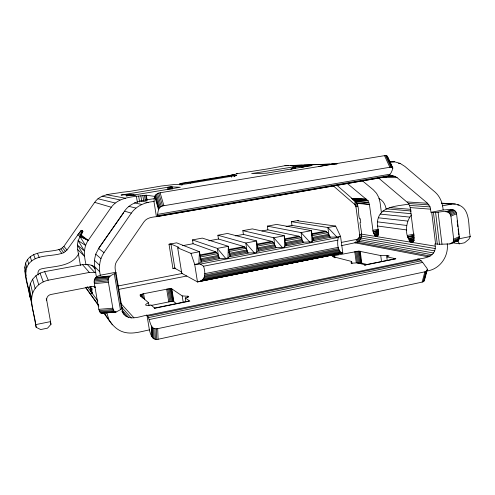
<?xml version="1.0" encoding="UTF-8"?>
<svg xmlns="http://www.w3.org/2000/svg" width="495" height="495" viewBox="0 0 495 495"><rect width="100%" height="100%" fill="white"/><g stroke="black" fill="none" stroke-linecap="round" stroke-linejoin="round"><path stroke-width="0.74" d="M248.001 252.908L254.387 252.926L256.565 252.506L256.602 240.972L227.539 233.467L217.893 235.243L218.474 239.023L244.047 246.578L245.891 248.286L248.156 253.174L230.67 256.54L229.866 256.255L228.344 246.306L202.306 238.107L192.481 239.914L193.087 243.732L215.851 251.93L217.515 253.694L219.631 258.668L201.787 262.103L201.081 261.793L199.497 251.745L176.616 242.835L169.012 244.233L172.928 268.445L174.865 268.321L181.807 272.095M122.84 312.889C128.217 321.472 139.305 316.664 146.935 315.105C150.734 319.572 149.403 330.375 157.707 328.668L424.852 271.817C426.739 271.65 428.101 269.41 426.709 267.857C423.937 264.831 422.124 259.819 417.613 258.996C426.938 258.39 437.555 255.346 434.895 243.911L439.467 244.27L449.813 243.942L451.941 243.249L453.364 241.511L453.68 239.19L450.914 216.129C448.581 207.485 437.357 214.013 431.009 212.293L430.075 206.916L427.538 203.266L397.132 177.674L395.189 176.461L393.018 175.861L389.986 175.861M449.813 243.942C452.727 241.572 459.793 241.869 459.273 236.567L456.563 213.815C455.511 207.405 447.381 209.985 443.136 209.985L431.009 212.293M115.502 312.178L113.621 310.594L112.848 308.193L108.411 282.317C106.604 276.686 112.142 274.849 116.04 272.894L115.731 272.287C114.859 268.599 114.543 264.472 116.845 261.218L143.934 221.878C146.737 217.713 152.144 217.088 156.686 216.649L386.533 176.758C390.202 175.96 392.102 171.245 392.851 168.022L387.486 156.457L386.453 155.684L384.504 155.659L160.12 192.765C155.69 193.087 153.388 197.245 154.217 201.477C145.406 202.096 136.515 205.679 131.311 213.141L103.993 252.636C99.526 259.256 98.53 267.529 100.312 275.22L100.491 275.406C96.16 275.814 93.215 279.434 94.366 283.635L98.827 309.332L100.194 312.562L101.537 313.286L116.152 312.011L120.415 309.672L122.055 308.237L115.935 272.46M89.88 286.778L90.672 291.32L92.051 293.182L91.594 291.301L91.748 288.752L91.427 292.31L92.051 293.182L91.878 291.71M91.123 291.741C90.053 288.925 90.14 281.76 90.672 291.32L91.427 292.31M219.631 258.668L218.864 258.371L225.757 258.446L227.978 258.019L228.344 246.306L217.317 248.385L192.481 239.914M90.375 286.964L90.672 291.32L90.932 291.11M190.952 253.36L194.708 264.435L198.798 263.649L199.497 251.745L190.952 253.36L177.686 247.84L181.776 273.314L197.474 281.903L342.812 252.951L340.548 236.313L335.616 226.073L297.501 220.782L298.405 220.43L291.444 221.704L291.976 225.398L325.333 231.153L327.653 232.706L330.326 237.359L313.867 240.527L312.803 240.304L311.442 230.633L276.674 224.427L267.362 226.141L267.906 229.859L298.776 236.189L300.941 237.798L303.485 242.525L286.698 245.761L285.708 245.514L284.297 235.75L252.326 228.907L242.847 230.651L243.41 234.401L271.681 241.331L273.692 242.989L276.099 247.797L258.965 251.095L258.068 250.829L256.565 252.506M341.191 245.699L357.353 242.265L357.607 239.11L359.488 236.938L359.704 234.958L355.948 206.823L354.686 204.423L333.098 185.687M156.686 216.649L157.212 216.488C158.183 212.157 157.781 205.932 163.888 205.716L389.856 167.267L391.817 167.273L392.851 168.022M200.104 281.179C206.353 278.864 205.103 271.18 203.587 266.205L200.37 264.064L194.708 264.435L197.474 281.903L342.812 252.951L342.453 252.92M354.686 204.423L355.286 201.267L336.724 185.118M96.432 277.12L94.607 266.582L94.353 260.308L95.739 254.145L99.08 247.698L123.546 212.93M31.117 297.786L29.904 297.13C28.394 285.844 23.036 274.379 25.629 263.037C30.944 250.018 48.003 252.778 58.942 249.517L60.86 248.911L63.892 246.368L94.663 202.356C100.714 193.545 112.464 194.176 121.776 192.308L130.321 191.311L161.419 186.002L174.871 184.462L180.186 184.654L186.497 183.862L236.771 175.391L235.063 175.354M29.904 297.13L29.502 294.859C28.84 284.842 22.164 273.32 28.691 263.965C36.457 254.046 51.022 256.831 61.764 253.341L63.775 252.704L66.967 250.031L80.821 230.757L81.545 230.305L82.764 231.128M94.465 286.098L95.442 287.292L93.079 286.494L91.804 286.574L50.812 294.513C48.225 294.995 46.245 297.606 46.716 300.242L50.991 324.299L47.539 328.154L40.664 329.565L36.178 327.319L29.539 292.694L29.329 288.016L30.393 283.418L32.645 279.217L35.943 275.709L40.039 273.122L44.661 271.644L82.498 264.627L87.194 264.367L91.767 265.301L94.52 266.681M36.178 327.319L35.696 324.621C34.662 312.896 27.386 299.382 35.151 288.48C38.381 284.241 43.028 281.333 48.225 280.195L89.341 272.442L95.857 272.429M357.353 242.265C364.499 238.318 360.428 228.851 360.02 222.738L360.744 222.391L360.242 218.635L359.512 218.976C357.767 213.308 359.828 205.846 355.286 201.267M347.082 183.255L368.002 200.729L369.431 204.392L373.131 231.833L374.826 235.546L376.262 236.542L376.93 236.455C380.29 232.427 376.454 226.543 377.481 221.853C378.867 206.081 397.07 206.217 408.771 204.101M378.613 178.076L408.672 203.507L410.219 207.584L413.839 236.381C413.975 238.349 414.123 241.003 412.217 242.197L411.413 242.278C404.056 236.573 405.566 221.129 411.593 214.904M146.935 315.105L149.397 329.887C150.393 334.075 152.274 340.863 158.091 339.273L422.148 282.094C423.602 281.865 425.032 280.492 424.45 278.939M422.148 282.094L424.852 271.817M423.138 281.754L425.849 271.483M426.003 273.079L426.585 270.876M423.912 281.228L426.628 270.963M424.401 280.554L427.303 269.509M341.655 252.988C337.064 249.82 337.243 242.179 338.264 237.439L340.548 236.313L336.86 237.025L329.973 237.136M355.589 242.872L356.722 239.413L357.607 239.11M387.325 157.763L387.486 156.457M355.286 205.097L356.48 202.61M441.472 203.142C449.516 203.909 459.942 202.183 465.133 210.053C470.003 217.93 468.369 227.811 470.25 236.53L468.938 239.178L464.551 242.779L459.478 243.818L458.011 241.405L459.286 238.751L459.106 237.26M386.762 256.843L389.144 255.934L387.993 255.538L380.742 255.569L358.838 251.132L334.645 255.599L332.207 256.453L351.66 261.478L350.974 262.87L351.363 263.21L357.272 262.857L365.706 264.943L395.79 258.761L386.762 256.843L387.251 260.63M303.485 242.525L302.445 242.296L312.011 241.814L312.803 240.304M81.545 230.305L82.659 231.443L78.123 240.62L77.369 245.019L77.635 249.455L80.425 265.382M154.459 198.65C143.742 200.271 131.163 201.224 124.548 211.148L98.66 248.509L103.993 252.636M78.86 253.415C71.713 267.164 54.172 265.883 41.264 268.915C38.505 269.354 37.267 272.504 38.245 274.948M155.133 196.435L146.328 195.234C134.058 196.843 119.344 196.354 111.27 207.244L88.19 240.415C83.042 247.599 84.15 256.732 86.05 264.813M275.146 247.543L282.435 247.519L284.569 247.11L285.708 245.514M355.713 205.914L357.334 204.237M227.978 258.019L229.866 256.255M185.823 301.585L185.241 297.959L188.156 297.099L188.744 296.338L182.185 295.892L171.808 288.876L168.925 288.777L143.612 293.727L140.24 294.791L140.023 295.23L148.525 302.73L149.026 305.774M198.798 263.649L201.081 261.793M290.775 169.519L296.146 166.852L299.636 165.918L251.67 173.584L266.508 173.182L312.017 165.497L305.161 166.357L301.746 167.694M148.525 302.73C141.688 306.021 148.364 305.582 151.031 304.939L154.805 308.267L189.845 301.071L185.241 297.959M179.864 183.571L188.199 182.816L234.908 174.945L232.885 174.914L179.864 183.571L180.1 185.043M359.704 234.958L361.517 234.017M450.933 243.744L457.541 240.582M452.77 242.488L458.364 239.828M453.364 241.511L458.952 238.856M453.674 240.384L459.261 237.749M453.68 239.19L459.273 236.567M355.948 206.823L357.792 206.044M450.914 216.129L456.563 213.815M450.617 214.941L456.272 212.64M450.042 213.852L455.697 211.569M449.225 212.937L454.886 210.666M448.216 212.262L453.89 209.998M445.933 211.78L451.632 209.534M447.096 211.866L452.783 209.614M413.9 236.548L407.744 237.086L413.888 234.847M378.465 231.375L373.131 231.833L378.557 229.89M177.686 247.84L178.998 247.376L170.948 244.072L169.012 244.233M414.266 240.545L409.712 241.17L414.043 239.964M90.406 289.154L92.045 288.826M378.557 235.045L374.826 235.546L378.428 234.568M414.049 238.714L408.926 240.056L414.012 239.221M378.526 233.417L374.158 234.537L378.458 233.844M101.537 313.286L108.813 312.593M90.733 290.274L92.157 289.934M414.136 237.284L408.257 238.664L414.08 237.922M378.687 232.099L373.577 233.269L378.607 232.644M412.898 241.956L411.413 242.278L412.886 241.993M413.572 241.282L410.559 241.925L413.548 241.418M149.397 329.887C140.84 331.576 131.973 334.713 123.28 331.996C114.011 329.119 109.123 320.364 103.832 312.964M426.09 271.062C439.381 269.936 448.946 256.658 447.214 243.701M407.744 237.086L414.278 235.707M377.735 236.233L376.262 236.542L377.71 236.263M377.79 235.762L375.544 236.226L377.753 235.855M147.194 315.358L418.294 259.132M147.782 316.187L419.741 259.702M148.451 317.611L421.208 260.809M149.174 319.572L422.631 262.418M134.411 195.265L130.34 195.11L126.2 195.927L133.229 195.154L180.316 187.252L170.391 186.825L120.99 195.073L127.722 194.498L135.939 195.315M373.131 231.833L378.174 230.788M150.944 305.483L170.998 301.505L173.504 301.505L176.35 303.485M189.078 300.985L154.192 308.144L154.805 308.267M35.696 324.621L50.589 321.608M459.286 238.751L470.25 236.53M202.672 279.477L340.325 252.128M201.502 280.43L340.968 252.679M197.264 281.834L342.695 252.951M204.837 275.016L338.623 248.62M407.428 235.434L414.216 234.092M204.658 276.173L338.914 249.635M204.299 277.175L339.248 250.451M203.637 278.345L339.737 251.349M118.163 285.968L182.537 273.407M341.575 242.371L356.722 239.413M118.28 289.476L186.813 276.018M204.757 273.636L338.388 247.333M203.587 266.205L337.417 240.23M409.712 241.17L414.018 240.329M218.406 255.42L200.611 258.829L201.403 260.921L219.236 257.499M228.801 252.172L230.268 255.377L247.735 252.023M242.847 230.651L273.71 237.749L274.725 244.654L257.641 247.921L258.538 249.95L275.659 246.665M267.362 226.141L301.065 232.588L302.037 239.431L285.293 242.63L286.246 244.629L303.02 241.405M328.816 234.308L312.401 237.452L313.403 239.413L329.849 236.257M172.928 268.445L175.199 268.005M372.846 230.317L378.112 229.303M200.37 264.064L338.264 237.439M199.689 255.736L216.649 252.512M228.356 250.291L244.938 247.135M257.146 244.815L272.658 241.863M284.693 239.58L299.834 236.703M311.627 234.457L326.471 231.635M100.312 275.22L115.731 272.287M200.506 256.936L217.515 253.694M229.253 251.454L245.891 248.286M257.388 246.095L273.692 242.989M284.996 240.836L300.941 237.798M312.023 235.682L327.653 232.706M229.42 253.316L246.85 249.981M201.013 259.826L218.827 256.41M229.847 254.3L247.302 250.959M258.099 248.886L275.195 245.613M285.776 243.583L302.538 240.372M312.908 238.386L329.342 235.236M374.826 235.546L378.625 234.822M335.616 226.073L327.876 227.527L291.444 221.704M442.382 205.852L451.384 204.157L455.282 204.002M199.677 254.999L215.851 251.93M228.263 249.573L244.047 246.578M256.954 244.128L271.681 241.331M284.433 238.912L298.776 236.189M311.268 233.819L325.333 231.153M182.513 245.687L193.087 243.732M208.834 240.811L218.474 239.023M235.397 235.886L243.41 234.401M261.898 230.973L267.906 229.859M286.067 226.493L291.976 225.398M157.88 214.323L390.004 174.209M157.614 215.702L388.996 175.614M157.212 216.488L390.765 175.917L393.018 175.861M336.971 163.888L332.758 163.975L318.433 166.549L318.978 166.667M332.758 163.975L284.928 165.707L267.863 168.869L236.579 173.745C240.409 173.572 225.262 175.818 232.947 175.36M90.56 289.241L92.089 289M96.018 277.355L109.995 276.006M95.393 277.819L109.383 276.47M94.867 278.605L108.881 277.256M94.483 279.65L108.51 278.314M94.26 280.9L108.3 279.564M94.223 282.255L108.263 280.931M94.366 283.635L108.411 282.317M367.705 264.652L361.82 263.216L358.454 263.216L356.846 251.268M98.827 309.332L112.848 308.193M99.149 310.613L113.163 309.48M99.613 311.714L113.621 310.594M100.194 312.562L114.19 311.448M100.85 313.1L114.828 311.986M110.286 312.475L116.152 312.011M395.79 258.761L364.221 265.011L365.706 264.943M290.744 165.565L302.284 165.151M303.825 165.095L316.138 164.649M317.672 164.594L329.986 164.154M331.52 164.099L336.909 163.901M390.048 161.989L394.614 161.822L400.04 163.356L404.873 166.419L435.105 192.122C440.234 196.639 442.648 203.303 443.136 209.985M298.398 166.283L307.092 165.998M297.736 166.425L306.12 166.153M296.975 166.617L305.161 166.357M398.5 163.406L400.04 163.356M296.146 166.852L304.252 166.605M291.864 168.715L295.496 168.622M389.676 161.915L394.614 161.822M284.928 165.707L288.492 165.639M387.579 176.449L395.189 176.461M385.89 176.758L386.533 176.758M379.554 177.594L397.132 177.674M359.716 235.96L361.542 236.004M353.498 200.234L368.002 200.729L352.601 199.423M352.335 198.773L366.696 199.324L351.487 198.34M351.339 198.52L366.696 199.324M355.336 201.725L368.936 202.455L354.352 201.106M441.478 203.532L451.384 204.157M457.529 204.899L459.038 204.992M407.243 201.948L427.538 203.266M408.672 203.507L429.023 204.899M352.805 199.671L368.002 200.729M409.681 205.425L430.075 206.916M356.487 203.383L369.431 204.392L355.948 202.789M410.219 207.584L430.631 209.175M389.8 207.622L410.85 209.354M386.174 208.84L411.413 211.025M382.926 211.056L411.017 213.667M380.278 214.106L409.705 217.101M378.421 217.794L407.719 221.079M377.481 221.853L406.704 225.454M377.524 226.011L406.735 229.94M455.753 241.077L458.011 241.405M452.783 242.816L459.478 243.818M127.722 194.498L131.361 195.049M126.701 194.554L130.34 195.11M125.693 194.653L129.381 195.222M124.715 194.77L128.502 195.37M361.115 234.067L435.167 246.157M361.245 236.059L435.179 248.54M360.799 237.99L434.641 250.866M359.914 239.747L433.583 252.995M106.772 194.752L125.538 198.223M140.518 200.995L148.141 202.406M358.646 241.207L432.086 254.764M357.087 242.278L430.248 256.063M354.723 242.767L428.194 256.806M102.106 196.169L120.044 199.906M134.374 202.888L141.663 204.41M97.967 198.761L115.168 202.987M128.917 206.359L135.915 208.073M217.893 235.243L245.805 243.014L256.602 240.972L258.068 250.829M94.663 202.356L111.27 207.244M124.548 211.148L131.311 213.141M132.914 194.869L134.331 195.296M80.134 235.997L88.19 240.415L80.883 234.766M378.898 198.464C382.944 200.351 385.432 204.522 386.094 208.834M359.488 236.938L361.096 237.947M80.419 235.515L88.19 240.415L79.856 236.486L85.592 245.421L78.123 240.62L84.367 250.897L77.369 245.019L84.596 256.478L77.635 249.455M80.178 231.443L82.603 233.071M79.398 232.378L81.824 233.999M78.538 233.492L80.963 235.119M77.653 234.723L80.079 236.344M81.285 230.373L83.111 231.598M80.821 230.757L82.646 231.982M362.043 180.502L373.279 189.789L376.534 193.297L378.848 197.61L380.073 202.449L381.447 212.98M95.739 254.145L100.906 258.594M94.353 260.308L99.446 265.103M94.607 266.582L99.712 271.736M91.767 265.301L95.325 268.964M336.86 237.025L327.876 227.527L329.008 235.731M87.194 264.367L94.44 272.145M309.92 242.222L301.065 232.588L311.442 230.633L312.011 241.814M120.916 303.509L133.922 317.796M282.435 247.519L273.71 237.749L284.297 235.75L284.569 247.11M121.572 307.117L131.262 318M82.498 264.627L89.341 272.442M122.048 309.95L128.663 317.512M254.387 252.926L245.805 243.014L247.073 251.441M121.807 311.169L126.299 316.361M225.757 258.446L217.317 248.385L218.635 256.899M63.892 246.368L66.967 250.031M94.155 286.302L95.09 287.459M62.549 247.834L65.55 251.571M60.86 248.911L63.775 252.704M87.163 286.611L97.892 301.028M58.942 249.517L61.764 253.341M85.678 287.434L98.387 304.951M103.839 312.463L112.421 324.844M98.858 306.089L85.567 287.403M124.344 314.634L122.921 312.438L121.714 307.426L122.055 308.237M359.042 237.829L360.199 239.716M91.519 292.217L92.051 293.182L90.87 286.395M387.109 155.987L392.597 167.941M386.453 155.684L391.817 167.273M385.568 155.572L390.926 167.174M384.504 155.659L389.856 167.267M37.465 253.36L39.179 257.419M313.403 239.413L313.867 240.527M44.661 271.644L48.225 280.195M286.246 244.629L286.698 245.761M91.569 291.883L92.051 293.182M258.538 249.95L258.965 251.095M33.629 254.56L35.145 258.687M40.039 273.122L43.201 281.822M230.268 255.377L230.67 256.54M46.227 298.782L46.716 300.242M91.618 290.472L91.785 290.973L91.662 289.439M201.403 260.921L201.787 262.103M106.84 313.038L108.832 319.343M30.226 256.676L31.569 260.921M35.943 275.709L38.734 284.644M50.304 322.096L50.991 324.299M160.12 192.765L163.888 205.716M158.796 193.081L162.552 206.038M157.54 193.57L161.283 206.526M156.439 194.201L160.176 207.151M155.566 194.925L159.291 207.875M154.991 195.692L158.703 208.636M154.737 196.459L158.45 209.385M27.497 259.572L28.691 263.965M32.645 279.217L35.151 288.48M25.629 263.037L26.73 267.622M30.393 283.418L32.689 293.059M24.75 266.842L25.802 271.625M29.329 288.016L31.538 298.07M24.923 270.722L25.988 275.709M29.539 292.694L31.76 303.163M358.399 238.565L358.925 241.189M115.508 273.432L121.547 308.911M114.339 274.057L120.415 309.672M142.523 293.974L143.278 298.497M141.551 294.247L142.183 298.021M140.778 294.525L141.155 296.79M140.24 294.791L140.493 296.307M138.643 196.07L139.633 202.071M136.403 196.428L137.4 202.424M143.612 293.727L144.62 299.76M146.328 195.234L147.194 200.524M145.654 195.228L146.52 200.506M144.453 195.321L145.313 200.586M142.801 195.5L143.668 200.753M140.828 195.754L141.688 201.007M171.808 288.876L173.881 301.647M171.431 288.746L173.504 301.505M170.794 288.69L172.866 301.43M169.94 288.703L172.013 301.43M168.925 288.777L170.998 301.505M153.939 201.428L156.408 216.575M167.817 288.925L169.89 301.647M166.691 289.123L168.764 301.845M172.031 186.683L172.396 188.966M171.703 186.695L172.068 188.972M171.14 186.739L171.505 189.016M170.391 186.825L170.756 189.102M187.617 296.121L187.859 297.637M169.494 186.949L169.859 189.22M168.523 187.091L168.888 189.362M167.533 187.246L167.898 189.517M182.185 295.892L183.274 302.668M170.948 244.072L174.865 268.321M181.888 183.614L182.123 185.099M181.22 183.633L181.455 185.118M190.142 182.513L190.259 183.261M234.71 175.057L234.927 176.523M234.017 175.242L234.24 176.709M231.388 175.756L231.611 177.229M229.631 176.053L229.742 176.795M295.051 166.382L295.261 167.836M293.622 166.592L293.832 168.04M292.229 166.809L292.434 168.263M333.729 255.81L333.939 257.313M334.645 255.599L334.954 257.858M355.781 251.404L357.39 263.352M354.767 251.584L356.276 262.789M351.66 261.478L351.964 263.736M360.218 251.219L361.82 263.216M359.636 251.151L361.239 263.13M358.838 251.132L360.447 263.099M357.891 251.169L359.494 263.13M387.115 255.513L387.307 257.016M380.742 255.569L381.527 261.533M431.714 212.355L435.6 244.023M438.094 212.287L441.979 244.233M435.575 212.404L439.467 244.27M433.422 212.429L437.314 244.202M457.157 220.857L457.423 223.09M457.597 224.582L457.863 226.821M458.135 229.055L458.401 231.295M458.574 232.786L458.84 235.02M152.677 327.764L153.122 338.37M151.866 326.985L152.324 337.59M151.371 326.069L151.835 336.674M153.741 328.352L154.174 338.957M154.997 328.717L155.411 339.322M156.346 328.822L156.748 339.428M157.707 328.668L158.091 339.273"/></g></svg>
